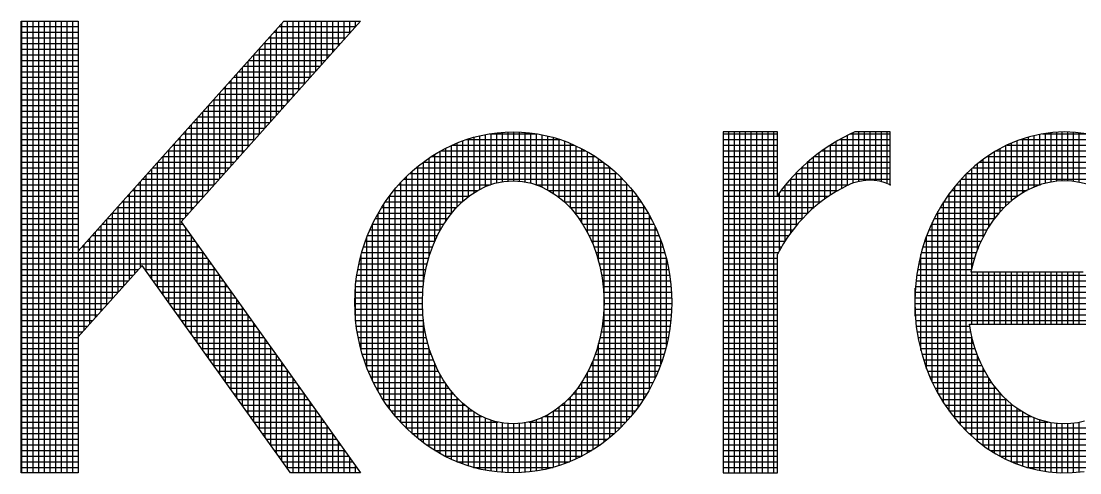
# Model space of a CAD drawing. Header units: inches. Extents: x 2203 to 3044, y -1 to 593.
# Drawn here: x 2906.974 to 2910.225, y 98.887 to 100.274 of the extents above; entities that cross this region are included whole.
import ezdxf

# ---------------------------------------------------------------- set-up
doc = ezdxf.new("R2010")
doc.units = ezdxf.units.IN
doc.header["$MEASUREMENT"] = 0
doc.layers.add('BG ÇÑ±¹Áö¿ª³\xad¹æ±â¼úÁÖ½ÄÈ¸»ç CI', color=7, linetype='Continuous')

msp = doc.modelspace()

# ---------------------------------------------------------------- linework, layer by layer
at = {"layer": 'BG ÇÑ±¹Áö¿ª³\xad¹æ±â¼úÁÖ½ÄÈ¸»ç CI', "color": 7, "linetype": 'Continuous', "lineweight": 25}
for p, q in [((2906.9735, 100.2741), (2907.1486, 100.2741)), ((2906.9735, 98.8866), (2906.9735, 100.2741)), ((2906.9758, 98.8866), (2906.9758, 100.2741)), ((2906.9931, 98.8866), (2906.9931, 100.2741)), ((2907.0105, 98.8866), (2907.0105, 100.2741)), ((2907.0279, 98.8866), (2907.0279, 100.2741)), ((2907.0452, 98.8866), (2907.0452, 100.2741)), ((2907.0626, 98.8866), (2907.0626, 100.2741)), ((2907.0799, 98.8866), (2907.0799, 100.2741)), ((2907.0973, 98.8866), (2907.0973, 100.2741)), ((2907.1147, 98.8866), (2907.1147, 100.2741)), ((2907.132, 98.8866), (2907.132, 100.2741)), ((2907.1486, 100.2741), (2907.1486, 99.5672)), ((2907.1486, 99.5672), (2907.7806, 100.2741)), ((2908.0155, 100.2741), (2907.4644, 99.6577)), ((2907.7745, 100.0046), (2907.7745, 100.2673)), ((2907.7806, 100.2741), (2908.0155, 100.2741)), ((2907.7919, 100.024), (2907.7919, 100.2741)), ((2907.8093, 100.0435), (2907.8093, 100.2741)), ((2907.8266, 100.0629), (2907.8266, 100.2741)), ((2907.844, 100.0823), (2907.844, 100.2741)), ((2907.8613, 100.1017), (2907.8613, 100.2741)), ((2907.8787, 100.1212), (2907.8787, 100.2741)), ((2907.8961, 100.1406), (2907.8961, 100.2741)), ((2907.9134, 100.16), (2907.9134, 100.2741)), ((2907.9308, 100.1794), (2907.9308, 100.2741)), ((2907.9482, 100.1988), (2907.9482, 100.2741)), ((2907.9655, 100.2183), (2907.9655, 100.2741)), ((2907.9829, 100.2377), (2907.9829, 100.2741)), ((2908.0003, 100.2571), (2908.0003, 100.2741)), ((2906.9735, 100.2579), (2907.1486, 100.2579)), ((2906.9735, 100.2405), (2907.1486, 100.2405)), ((2907.7506, 100.2405), (2907.9854, 100.2405)), ((2907.7572, 99.9852), (2907.7572, 100.2479)), ((2907.7661, 100.2579), (2908.0009, 100.2579)), ((2906.9735, 100.2231), (2907.1486, 100.2231)), ((2906.9735, 100.2058), (2907.1486, 100.2058)), ((2907.7195, 100.2058), (2907.9544, 100.2058)), ((2907.7224, 99.9463), (2907.7224, 100.209)), ((2907.735, 100.2231), (2907.9699, 100.2231)), ((2907.7398, 99.9658), (2907.7398, 100.2285)), ((2906.9735, 100.1884), (2907.1486, 100.1884)), ((2906.9735, 100.171), (2907.1486, 100.171)), ((2907.6877, 99.9075), (2907.6877, 100.1702)), ((2907.6885, 100.171), (2907.9233, 100.171)), ((2907.704, 100.1884), (2907.9388, 100.1884)), ((2907.7051, 99.9269), (2907.7051, 100.1896)), ((2906.9735, 100.1537), (2907.1486, 100.1537)), ((2906.9735, 100.1363), (2907.1486, 100.1363)), ((2907.6574, 100.1363), (2907.8923, 100.1363)), ((2907.6703, 99.8881), (2907.6703, 100.1508)), ((2907.6729, 100.1537), (2907.9078, 100.1537)), ((2906.9735, 100.1189), (2907.1486, 100.1189)), ((2906.9735, 100.1016), (2907.1486, 100.1016)), ((2907.6264, 100.1016), (2907.8612, 100.1016)), ((2907.6356, 99.8492), (2907.6356, 100.1119)), ((2907.6419, 100.1189), (2907.8767, 100.1189)), ((2907.653, 99.8687), (2907.653, 100.1313)), ((2906.9735, 100.0842), (2907.1486, 100.0842)), ((2907.6009, 99.8104), (2907.6009, 100.0731)), ((2907.6108, 100.0842), (2907.8457, 100.0842)), ((2907.6182, 99.8298), (2907.6182, 100.0925)), ((2906.9735, 100.0668), (2907.1486, 100.0668)), ((2906.9735, 100.0495), (2907.1486, 100.0495)), ((2907.5798, 100.0495), (2907.8146, 100.0495)), ((2907.5835, 99.791), (2907.5835, 100.0536)), ((2907.5953, 100.0668), (2907.8302, 100.0668)), ((2906.9735, 100.0321), (2907.1486, 100.0321)), ((2906.9735, 100.0148), (2907.1486, 100.0148)), ((2907.5487, 100.0148), (2907.7836, 100.0148)), ((2907.5488, 99.7521), (2907.5488, 100.0148)), ((2907.5643, 100.0321), (2907.7991, 100.0321)), ((2907.5662, 99.7715), (2907.5662, 100.0342)), ((2906.9735, 99.9974), (2907.1486, 99.9974)), ((2906.9735, 99.98), (2907.1486, 99.98)), ((2907.5141, 99.7133), (2907.5141, 99.976)), ((2907.5177, 99.98), (2907.7525, 99.98)), ((2907.5314, 99.7327), (2907.5314, 99.9954)), ((2907.5332, 99.9974), (2907.7681, 99.9974)), ((2906.9735, 99.9627), (2907.1486, 99.9627)), ((2906.9735, 99.9453), (2907.1486, 99.9453)), ((2907.4866, 99.9453), (2907.7215, 99.9453)), ((2907.4967, 99.6938), (2907.4967, 99.9565)), ((2907.5022, 99.9627), (2907.737, 99.9627)), ((2906.9735, 99.9279), (2907.1486, 99.9279)), ((2906.9735, 99.9106), (2907.1486, 99.9106)), ((2907.4556, 99.9106), (2907.6904, 99.9106)), ((2907.462, 99.3599), (2907.462, 99.9177)), ((2907.4711, 99.9279), (2907.706, 99.9279)), ((2907.4793, 99.6744), (2907.4793, 99.9371)), ((2908.3302, 99.7209), (2908.3302, 99.9066)), ((2908.3416, 99.9106), (2908.6278, 99.9106)), ((2908.3476, 99.7352), (2908.3476, 99.9125)), ((2908.3649, 99.7473), (2908.3649, 99.9176)), ((2908.3823, 99.7574), (2908.3823, 99.922)), ((2908.3996, 99.7657), (2908.3996, 99.9257)), ((2908.4124, 99.9279), (2908.557, 99.9279)), ((2908.417, 99.7724), (2908.417, 99.9287)), ((2908.4344, 99.7774), (2908.4344, 99.9309)), ((2908.4517, 99.7809), (2908.4517, 99.9325)), ((2908.4691, 99.7829), (2908.4691, 99.9335)), ((2908.4865, 99.7835), (2908.4865, 99.9337)), ((2908.5038, 99.7826), (2908.5038, 99.9333)), ((2908.5212, 99.7803), (2908.5212, 99.9323)), ((2908.5386, 99.7765), (2908.5386, 99.9305)), ((2908.5559, 99.7711), (2908.5559, 99.9281)), ((2908.5733, 99.7642), (2908.5733, 99.925)), ((2908.5907, 99.7555), (2908.5907, 99.9212)), ((2908.608, 99.745), (2908.608, 99.9166)), ((2908.6254, 99.7325), (2908.6254, 99.9114)), ((2908.6427, 99.7177), (2908.6427, 99.9053)), ((2909.1296, 99.9341), (2909.1296, 98.8866)), ((2909.2961, 99.9341), (2909.1296, 99.9341)), ((2909.1296, 99.9279), (2909.2961, 99.9279)), ((2909.1296, 99.9106), (2909.2961, 99.9106)), ((2909.1463, 98.8866), (2909.1463, 99.9341)), ((2909.1637, 98.8866), (2909.1637, 99.9341)), ((2909.181, 98.8866), (2909.181, 99.9341)), ((2909.1984, 98.8866), (2909.1984, 99.9341)), ((2909.2158, 98.8866), (2909.2158, 99.9341)), ((2909.2331, 98.8866), (2909.2331, 99.9341)), ((2909.2505, 98.8866), (2909.2505, 99.9341)), ((2909.2679, 98.8866), (2909.2679, 99.9341)), ((2909.2852, 98.8866), (2909.2852, 99.9341)), ((2909.2961, 99.7388), (2909.2961, 99.9341)), ((2909.4869, 99.9106), (2909.6425, 99.9106)), ((2909.4936, 99.7606), (2909.4936, 99.9143)), ((2909.511, 99.7696), (2909.511, 99.9233)), ((2909.5206, 99.9279), (2909.6425, 99.9279)), ((2909.5283, 99.7768), (2909.5283, 99.9315)), ((2909.6425, 99.9341), (2909.534, 99.9341)), ((2909.5457, 99.7817), (2909.5457, 99.9341)), ((2909.5631, 99.7845), (2909.5631, 99.9341)), ((2909.5804, 99.7853), (2909.5804, 99.9341)), ((2909.5978, 99.7841), (2909.5978, 99.9341)), ((2909.6152, 99.781), (2909.6152, 99.9341)), ((2909.6325, 99.7757), (2909.6325, 99.9341)), ((2909.6425, 99.7716), (2909.6425, 99.9341)), ((2910.0342, 99.9077), (2909.9993, 99.8929)), ((2910.0319, 99.7353), (2910.0319, 99.9068)), ((2910.0697, 99.9192), (2910.0342, 99.9077)), ((2910.0429, 99.9106), (2910.3121, 99.9106)), ((2910.0493, 99.7466), (2910.0493, 99.9126)), ((2910.0666, 99.7563), (2910.0666, 99.9182)), ((2910.1055, 99.9273), (2910.0697, 99.9192)), ((2910.084, 99.7646), (2910.084, 99.9225)), ((2910.1014, 99.7708), (2910.1014, 99.9264)), ((2910.1412, 99.9321), (2910.1055, 99.9273)), ((2910.11, 99.9279), (2910.2454, 99.9279)), ((2910.1187, 99.7759), (2910.1187, 99.9291)), ((2910.1361, 99.7797), (2910.1361, 99.9314)), ((2910.1766, 99.9337), (2910.1412, 99.9321)), ((2910.1535, 99.7823), (2910.1535, 99.9327)), ((2910.1708, 99.7832), (2910.1708, 99.9335)), ((2910.2112, 99.9323), (2910.1766, 99.9337)), ((2910.1882, 99.783), (2910.1882, 99.9333)), ((2910.2056, 99.7816), (2910.2056, 99.9325)), ((2910.2449, 99.9281), (2910.2112, 99.9323)), ((2910.2229, 99.779), (2910.2229, 99.9308)), ((2906.9735, 99.8932), (2907.1486, 99.8932)), ((2906.9735, 99.8758), (2907.1486, 99.8758)), ((2907.4246, 99.8758), (2907.6594, 99.8758)), ((2907.4272, 99.4085), (2907.4272, 99.8788)), ((2907.4401, 99.8932), (2907.6749, 99.8932)), ((2907.4446, 99.3842), (2907.4446, 99.8983)), ((2908.2607, 99.6325), (2908.2607, 99.875)), ((2908.2623, 99.8758), (2908.7071, 99.8758)), ((2908.2781, 99.6608), (2908.2781, 99.8842)), ((2908.2955, 99.6843), (2908.2955, 99.8925)), ((2908.297, 99.8932), (2908.6724, 99.8932)), ((2908.3128, 99.7041), (2908.3128, 99.9)), ((2908.6601, 99.7003), (2908.6601, 99.8985)), ((2908.6775, 99.6798), (2908.6775, 99.8909)), ((2908.6948, 99.6555), (2908.6948, 99.8824)), ((2908.7122, 99.6259), (2908.7122, 99.873)), ((2909.1296, 99.8932), (2909.2961, 99.8932)), ((2909.1296, 99.8758), (2909.2961, 99.8758)), ((2909.432, 99.8758), (2909.6425, 99.8758)), ((2909.4415, 99.7278), (2909.4415, 99.8825)), ((2909.4577, 99.8932), (2909.6425, 99.8932)), ((2909.4589, 99.7398), (2909.4589, 99.8939)), ((2909.4762, 99.7507), (2909.4762, 99.9045)), ((2909.9654, 99.8748), (2909.9329, 99.8536)), ((2909.9625, 99.6672), (2909.9625, 99.8729)), ((2909.9993, 99.8929), (2909.9654, 99.8748)), ((2909.9673, 99.8758), (2910.3866, 99.8758)), ((2909.9798, 99.6885), (2909.9798, 99.8825)), ((2909.9972, 99.7067), (2909.9972, 99.8918)), ((2910, 99.8932), (2910.3538, 99.8932)), ((2910.0145, 99.7222), (2910.0145, 99.8994)), ((2906.9735, 99.8585), (2907.1486, 99.8585)), ((2906.9735, 99.8411), (2907.1486, 99.8411)), ((2907.3925, 99.4571), (2907.3925, 99.84)), ((2907.3935, 99.8411), (2907.6283, 99.8411)), ((2907.409, 99.8585), (2907.6439, 99.8585)), ((2907.4099, 99.4328), (2907.4099, 99.8594)), ((2908.2084, 99.8411), (2908.761, 99.8411)), ((2908.2086, 99.462), (2908.2086, 99.8413)), ((2908.226, 99.5492), (2908.226, 99.8536)), ((2908.2334, 99.8585), (2908.736, 99.8585)), ((2908.2434, 99.597), (2908.2434, 99.8648)), ((2908.7296, 99.5886), (2908.7296, 99.8626)), ((2908.7469, 99.5368), (2908.7469, 99.8512)), ((2909.1296, 99.8585), (2909.2961, 99.8585)), ((2909.1296, 99.8411), (2909.2961, 99.8411)), ((2909.3882, 99.8411), (2909.6425, 99.8411)), ((2909.3894, 99.6841), (2909.3894, 99.8422)), ((2909.4068, 99.7001), (2909.4068, 99.8567)), ((2909.409, 99.8585), (2909.6425, 99.8585)), ((2909.4242, 99.7146), (2909.4242, 99.8701)), ((2909.9329, 99.8536), (2909.902, 99.8295)), ((2909.9169, 99.8411), (2910.4381, 99.8411)), ((2909.9277, 99.6117), (2909.9277, 99.8496)), ((2909.9403, 99.8585), (2910.4141, 99.8585)), ((2909.9451, 99.6421), (2909.9451, 99.8616)), ((2906.9735, 99.8237), (2907.1486, 99.8237)), ((2907.3751, 99.4814), (2907.3751, 99.8206)), ((2907.378, 99.8237), (2907.6128, 99.8237)), ((2908.1739, 99.0074), (2908.1739, 99.813)), ((2908.1864, 99.8237), (2908.783, 99.8237)), ((2908.1913, 98.9926), (2908.1913, 99.8278)), ((2908.7643, 98.9817), (2908.7643, 99.8386)), ((2908.7817, 98.9955), (2908.7817, 99.8249)), ((2908.799, 99.0106), (2908.799, 99.8098)), ((2909.1296, 99.8237), (2909.2961, 99.8237)), ((2909.3547, 99.6467), (2909.3547, 99.8094)), ((2909.3692, 99.8237), (2909.6425, 99.8237)), ((2909.3721, 99.6664), (2909.3721, 99.8265)), ((2909.902, 99.8295), (2909.8731, 99.8028)), ((2909.893, 99.5154), (2909.893, 99.8211)), ((2909.8958, 99.8237), (2910.4587, 99.8237)), ((2909.9104, 99.5721), (2909.9104, 99.836)), ((2906.9735, 99.8064), (2907.1486, 99.8064)), ((2906.9735, 99.789), (2907.1486, 99.789)), ((2907.3404, 99.519), (2907.3404, 99.7817)), ((2907.3469, 99.789), (2907.5818, 99.789)), ((2907.3578, 99.5057), (2907.3578, 99.8011)), ((2907.3625, 99.8064), (2907.5973, 99.8064)), ((2908.1392, 99.0416), (2908.1392, 99.7787)), ((2908.1489, 99.789), (2908.8205, 99.789)), ((2908.1565, 99.0237), (2908.1565, 99.7967)), ((2908.1667, 99.8064), (2908.8027, 99.8064)), ((2908.8164, 99.0272), (2908.8164, 99.7932)), ((2908.8338, 99.0455), (2908.8338, 99.7748)), ((2909.1296, 99.8064), (2909.2961, 99.8064)), ((2909.1296, 99.789), (2909.2961, 99.789)), ((2909.3358, 99.789), (2909.6425, 99.789)), ((2909.3373, 99.6246), (2909.3373, 99.7908)), ((2909.3518, 99.8064), (2909.6425, 99.8064)), ((2909.8731, 99.8028), (2909.8465, 99.7737)), ((2909.8583, 99.0335), (2909.8583, 99.7865)), ((2909.8605, 99.789), (2910.4944, 99.789)), ((2909.8756, 99.0154), (2909.8756, 99.8051)), ((2909.8771, 99.8064), (2910.4771, 99.8064)), ((2910.131, 99.779), (2910.1074, 99.773)), ((2910.1543, 99.7824), (2910.131, 99.779)), ((2910.1772, 99.7835), (2910.1543, 99.7824)), ((2910.2002, 99.7824), (2910.1772, 99.7835)), ((2910.2235, 99.779), (2910.2002, 99.7824)), ((2910.2471, 99.773), (2910.2235, 99.779)), ((2906.9735, 99.7716), (2907.1486, 99.7716)), ((2906.9735, 99.7543), (2907.1486, 99.7543)), ((2907.3057, 99.4802), (2907.3057, 99.7429)), ((2907.3159, 99.7543), (2907.5507, 99.7543)), ((2907.323, 99.4996), (2907.323, 99.7623)), ((2907.3314, 99.7716), (2907.5662, 99.7716)), ((2908.1181, 99.7543), (2908.3765, 99.7543)), ((2908.1218, 99.0615), (2908.1218, 99.7589)), ((2908.1328, 99.7716), (2908.4149, 99.7716)), ((2908.5545, 99.7716), (2908.8366, 99.7716)), ((2908.5928, 99.7543), (2908.8513, 99.7543)), ((2908.8511, 99.0658), (2908.8511, 99.7545)), ((2909.1296, 99.7716), (2909.2961, 99.7716)), ((2909.1296, 99.7543), (2909.2961, 99.7543)), ((2909.3026, 99.5702), (2909.3026, 99.7479)), ((2909.3074, 99.7543), (2909.4823, 99.7543)), ((2909.32, 99.5994), (2909.32, 99.7704)), ((2909.321, 99.7716), (2909.5153, 99.7716)), ((2909.8222, 99.7426), (2909.8004, 99.71)), ((2909.8465, 99.7737), (2909.8222, 99.7426)), ((2909.8235, 99.0763), (2909.8235, 99.7444)), ((2909.8313, 99.7543), (2910.0624, 99.7543)), ((2909.8409, 99.0539), (2909.8409, 99.7666)), ((2909.8449, 99.7716), (2910.1036, 99.7716)), ((2910.0608, 99.7535), (2910.0382, 99.74)), ((2910.084, 99.7646), (2910.0608, 99.7535)), ((2910.1074, 99.773), (2910.084, 99.7646)), ((2906.9735, 99.7369), (2907.1486, 99.7369)), ((2906.9735, 99.7196), (2907.1486, 99.7196)), ((2907.2848, 99.7196), (2907.5197, 99.7196)), ((2907.2883, 99.4608), (2907.2883, 99.7235)), ((2907.3004, 99.7369), (2907.5352, 99.7369)), ((2908.0871, 99.1085), (2908.0871, 99.7118)), ((2908.0922, 99.7196), (2908.3287, 99.7196)), ((2908.1044, 99.0836), (2908.1044, 99.7367)), ((2908.1046, 99.7369), (2908.3498, 99.7369)), ((2908.6196, 99.7369), (2908.8648, 99.7369)), ((2908.6407, 99.7196), (2908.8771, 99.7196)), ((2908.8685, 99.0884), (2908.8685, 99.7319)), ((2909.1296, 99.7369), (2909.4546, 99.7369)), ((2909.1296, 99.7196), (2909.4305, 99.7196)), ((2909.8004, 99.71), (2909.7813, 99.6761)), ((2909.8062, 99.1012), (2909.8062, 99.7186)), ((2909.8068, 99.7196), (2910.0116, 99.7196)), ((2909.8184, 99.7369), (2910.0341, 99.7369)), ((2910.0165, 99.7239), (2909.9959, 99.7055)), ((2910.0382, 99.74), (2910.0165, 99.7239)), ((2906.9735, 99.7022), (2907.1486, 99.7022)), ((2906.9735, 99.6848), (2907.1486, 99.6848)), ((2907.2536, 99.4219), (2907.2536, 99.6846)), ((2907.2538, 99.6848), (2907.4886, 99.6848)), ((2907.2693, 99.7022), (2907.5042, 99.7022)), ((2907.271, 99.4413), (2907.271, 99.704)), ((2908.0697, 99.1369), (2908.0697, 99.6834)), ((2908.0705, 99.6848), (2908.2959, 99.6848)), ((2908.0809, 99.7022), (2908.311, 99.7022)), ((2908.6584, 99.7022), (2908.8885, 99.7022)), ((2908.6735, 99.6848), (2908.8988, 99.6848)), ((2908.8859, 99.114), (2908.8859, 99.7063)), ((2909.1296, 99.7022), (2909.4092, 99.7022)), ((2909.1296, 99.6848), (2909.3902, 99.6848)), ((2909.7862, 99.6848), (2909.9764, 99.6848)), ((2909.7888, 99.1307), (2909.7888, 99.6894)), ((2909.796, 99.7022), (2909.9927, 99.7022)), ((2909.9765, 99.685), (2909.9587, 99.6625)), ((2909.9959, 99.7055), (2909.9765, 99.685)), ((2906.9735, 99.6675), (2907.1486, 99.6675)), ((2906.9735, 99.6501), (2907.1486, 99.6501)), ((2907.2189, 99.3831), (2907.2189, 99.6458)), ((2907.2227, 99.6501), (2907.4698, 99.6501)), ((2907.2362, 99.4025), (2907.2362, 99.6652)), ((2907.2383, 99.6675), (2907.4731, 99.6675)), ((2907.4644, 99.6577), (2908.0155, 98.8866)), ((2908.0523, 99.6501), (2908.2711, 99.6501)), ((2908.0524, 99.1702), (2908.0524, 99.6502)), ((2908.061, 99.6675), (2908.2827, 99.6675)), ((2908.6867, 99.6675), (2908.9084, 99.6675)), ((2908.6983, 99.6501), (2908.9171, 99.6501)), ((2908.9032, 99.1433), (2908.9032, 99.677)), ((2909.1296, 99.6675), (2909.3731, 99.6675)), ((2909.1296, 99.6501), (2909.3576, 99.6501)), ((2909.7813, 99.6761), (2909.7648, 99.6413)), ((2909.769, 99.6501), (2909.9504, 99.6501)), ((2909.7714, 99.165), (2909.7714, 99.6552)), ((2909.7772, 99.6675), (2909.9626, 99.6675)), ((2909.9587, 99.6625), (2909.9426, 99.6384)), ((2906.9735, 99.6327), (2907.1486, 99.6327)), ((2906.9735, 99.6154), (2907.1486, 99.6154)), ((2907.1917, 99.6154), (2907.4946, 99.6154)), ((2907.2015, 99.3637), (2907.2015, 99.6263)), ((2907.2072, 99.6327), (2907.4822, 99.6327)), ((2907.4793, 99.3356), (2907.4793, 99.6367)), ((2907.4967, 99.3113), (2907.4967, 99.6124)), ((2908.0371, 99.6154), (2908.2518, 99.6154)), ((2908.0444, 99.6327), (2908.2609, 99.6327)), ((2908.7085, 99.6327), (2908.925, 99.6327)), ((2908.7176, 99.6154), (2908.9322, 99.6154)), ((2908.9206, 99.1777), (2908.9206, 99.6426)), ((2909.1296, 99.6327), (2909.3435, 99.6327)), ((2909.1296, 99.6154), (2909.3307, 99.6154)), ((2909.7648, 99.6413), (2909.751, 99.6061)), ((2909.7541, 99.2064), (2909.7541, 99.6139)), ((2909.7547, 99.6154), (2909.9296, 99.6154)), ((2909.7615, 99.6327), (2909.9394, 99.6327)), ((2909.9283, 99.613), (2909.9159, 99.5865)), ((2909.9426, 99.6384), (2909.9283, 99.613)), ((2906.9735, 99.598), (2907.1486, 99.598)), ((2906.9735, 99.5806), (2907.1486, 99.5806)), ((2907.1606, 99.5806), (2907.5194, 99.5806)), ((2907.1668, 99.3248), (2907.1668, 99.5875)), ((2907.1762, 99.598), (2907.507, 99.598)), ((2907.1841, 99.3442), (2907.1841, 99.6069)), ((2907.5141, 99.287), (2907.5141, 99.5881)), ((2908.0247, 99.5806), (2908.2367, 99.5806)), ((2908.0306, 99.598), (2908.2438, 99.598)), ((2908.035, 99.2105), (2908.035, 99.6098)), ((2908.7256, 99.598), (2908.9388, 99.598)), ((2908.7327, 99.5806), (2908.9446, 99.5806)), ((2908.9379, 99.22), (2908.9379, 99.6003)), ((2909.1296, 99.598), (2909.3191, 99.598)), ((2909.1296, 99.5806), (2909.3085, 99.5806)), ((2909.751, 99.6061), (2909.7398, 99.5707)), ((2909.7429, 99.5806), (2909.9136, 99.5806)), ((2909.7484, 99.598), (2909.9213, 99.598)), ((2909.9159, 99.5865), (2909.9054, 99.5593)), ((2906.9735, 99.5633), (2907.5318, 99.5633)), ((2907.1494, 99.3054), (2907.1494, 99.5681)), ((2907.5314, 99.2628), (2907.5314, 99.5638)), ((2908.0176, 99.2638), (2908.0176, 99.5565)), ((2908.0195, 99.5633), (2908.2305, 99.5633)), ((2908.7389, 99.5633), (2908.9499, 99.5633)), ((2909.1296, 99.5633), (2909.2989, 99.5633)), ((2909.2961, 98.8866), (2909.2961, 99.5579)), ((2909.7398, 99.5707), (2909.7308, 99.5345)), ((2909.7367, 99.2619), (2909.7367, 99.5584)), ((2909.7379, 99.5633), (2909.907, 99.5633)), ((2909.9054, 99.5593), (2909.8969, 99.5317)), ((2906.9735, 99.5459), (2907.5442, 99.5459)), ((2906.9735, 99.5285), (2907.5566, 99.5285)), ((2907.3448, 99.5239), (2907.1486, 99.3045)), ((2907.8003, 98.8866), (2907.3448, 99.5239)), ((2907.5488, 99.2385), (2907.5488, 99.5395)), ((2907.5662, 99.2142), (2907.5662, 99.5153)), ((2908.0108, 99.5285), (2908.2203, 99.5285)), ((2908.0149, 99.5459), (2908.225, 99.5459)), ((2908.7444, 99.5459), (2908.9545, 99.5459)), ((2908.7491, 99.5285), (2908.9586, 99.5285)), ((2908.9553, 99.2776), (2908.9553, 99.5427)), ((2909.1296, 99.5459), (2909.2961, 99.5459)), ((2909.1296, 99.5285), (2909.2961, 99.5285)), ((2909.7308, 99.5345), (2909.7239, 99.4967)), ((2909.7297, 99.5285), (2909.8961, 99.5285)), ((2909.7336, 99.5459), (2909.9013, 99.5459)), ((2909.8969, 99.5317), (2909.8903, 99.504)), ((2906.9735, 99.5112), (2907.3334, 99.5112)), ((2906.9735, 99.4938), (2907.3179, 99.4938)), ((2907.3539, 99.5112), (2907.5691, 99.5112)), ((2907.3663, 99.4938), (2907.5815, 99.4938)), ((2907.5835, 99.1899), (2907.5835, 99.491)), ((2908.0045, 99.4938), (2908.213, 99.4938)), ((2908.0074, 99.5112), (2908.2163, 99.5112)), ((2908.7531, 99.5112), (2908.962, 99.5112)), ((2908.7564, 99.4938), (2908.9649, 99.4938)), ((2909.1296, 99.5112), (2909.2961, 99.5112)), ((2909.1296, 99.4938), (2909.2961, 99.4938)), ((2909.7239, 99.4967), (2909.7195, 99.4576)), ((2909.7236, 99.4938), (2910.6308, 99.4938)), ((2909.7266, 99.5112), (2909.892, 99.5112)), ((2909.8903, 99.504), (2909.9477, 99.504)), ((2909.893, 99.3437), (2909.893, 99.504)), ((2909.9104, 99.3437), (2909.9104, 99.504)), ((2909.9277, 99.3437), (2909.9277, 99.504)), ((2909.9451, 99.3437), (2909.9451, 99.504)), ((2909.9477, 99.504), (2910.0051, 99.504)), ((2909.9625, 99.3437), (2909.9625, 99.504)), ((2909.9798, 99.3437), (2909.9798, 99.504)), ((2909.9972, 99.3437), (2909.9972, 99.504)), ((2910.0051, 99.504), (2910.0625, 99.504)), ((2910.0145, 99.3437), (2910.0145, 99.504)), ((2910.0319, 99.3437), (2910.0319, 99.504)), ((2910.0493, 99.3437), (2910.0493, 99.504)), ((2910.0625, 99.504), (2910.1199, 99.504)), ((2910.0666, 99.3437), (2910.0666, 99.504)), ((2910.084, 99.3437), (2910.084, 99.504)), ((2910.1014, 99.3437), (2910.1014, 99.504)), ((2910.1187, 99.3437), (2910.1187, 99.504)), ((2910.1199, 99.504), (2910.1772, 99.504)), ((2910.1361, 99.3437), (2910.1361, 99.504)), ((2910.1535, 99.3437), (2910.1535, 99.504)), ((2910.1708, 99.3437), (2910.1708, 99.504)), ((2910.1772, 99.504), (2910.2346, 99.504)), ((2910.1882, 99.3437), (2910.1882, 99.504)), ((2910.2056, 99.3437), (2910.2056, 99.504)), ((2910.2229, 99.3437), (2910.2229, 99.504)), ((2906.9735, 99.4765), (2907.3023, 99.4765)), ((2906.9735, 99.4591), (2907.2868, 99.4591)), ((2907.3787, 99.4765), (2907.5939, 99.4765)), ((2907.3911, 99.4591), (2907.6063, 99.4591)), ((2907.6009, 99.1656), (2907.6009, 99.4667)), ((2908.0003, 99.3624), (2908.0003, 99.458)), ((2908.0004, 99.4591), (2908.2083, 99.4591)), ((2908.0021, 99.4765), (2908.2104, 99.4765)), ((2908.759, 99.4765), (2908.9672, 99.4765)), ((2908.761, 99.4591), (2908.969, 99.4591)), ((2909.1296, 99.4765), (2909.2961, 99.4765)), ((2909.1296, 99.4591), (2909.2961, 99.4591)), ((2909.7195, 99.4576), (2909.7177, 99.4174)), ((2909.7193, 99.368), (2909.7193, 99.454)), ((2909.7197, 99.4591), (2910.6349, 99.4591)), ((2909.7217, 99.4765), (2910.6328, 99.4765)), ((2906.9735, 99.4417), (2907.2713, 99.4417)), ((2906.9735, 99.4244), (2907.2558, 99.4244)), ((2907.4035, 99.4417), (2907.6187, 99.4417)), ((2907.4159, 99.4244), (2907.6311, 99.4244)), ((2907.6182, 99.1413), (2907.6182, 99.4424)), ((2907.6356, 99.117), (2907.6356, 99.4181)), ((2907.9984, 99.4244), (2908.2061, 99.4244)), ((2907.9991, 99.4417), (2908.2069, 99.4417)), ((2908.7625, 99.4417), (2908.9703, 99.4417)), ((2908.7632, 99.4244), (2908.971, 99.4244)), ((2909.1296, 99.4417), (2909.2961, 99.4417)), ((2909.1296, 99.4244), (2909.2961, 99.4244)), ((2909.7177, 99.4174), (2909.7186, 99.3764)), ((2909.718, 99.4244), (2910.6366, 99.4244)), ((2909.7188, 99.4417), (2910.6357, 99.4417)), ((2906.9735, 99.407), (2907.2402, 99.407)), ((2906.9735, 99.3896), (2907.2247, 99.3896)), ((2907.4283, 99.407), (2907.6435, 99.407)), ((2907.4407, 99.3896), (2907.6559, 99.3896)), ((2907.653, 99.0927), (2907.653, 99.3938)), ((2907.9982, 99.407), (2908.2059, 99.407)), ((2907.9986, 99.3896), (2908.2064, 99.3896)), ((2908.763, 99.3896), (2908.9708, 99.3896)), ((2908.7634, 99.407), (2908.9711, 99.407)), ((2909.1296, 99.407), (2909.2961, 99.407)), ((2909.1296, 99.3896), (2909.2961, 99.3896)), ((2909.7179, 99.407), (2910.6366, 99.407)), ((2909.7183, 99.3896), (2910.6363, 99.3896)), ((2906.9735, 99.3723), (2907.2092, 99.3723)), ((2906.9735, 99.3549), (2907.1937, 99.3549)), ((2907.4531, 99.3723), (2907.6683, 99.3723)), ((2907.4656, 99.3549), (2907.6808, 99.3549)), ((2907.6703, 99.0684), (2907.6703, 99.3695)), ((2907.9995, 99.3723), (2908.2074, 99.3723)), ((2908.0009, 99.3549), (2908.209, 99.3549)), ((2908.2086, 98.9791), (2908.2086, 99.3583)), ((2908.7604, 99.3549), (2908.9684, 99.3549)), ((2908.762, 99.3723), (2908.9699, 99.3723)), ((2909.1296, 99.3723), (2909.2961, 99.3723)), ((2909.1296, 99.3549), (2909.2961, 99.3549)), ((2909.7186, 99.3764), (2909.7224, 99.335)), ((2909.719, 99.3723), (2910.6354, 99.3723)), ((2909.7206, 99.3549), (2910.6341, 99.3549)), ((2906.9735, 99.3375), (2907.1781, 99.3375)), ((2906.9735, 99.3202), (2907.1626, 99.3202)), ((2907.478, 99.3375), (2907.6932, 99.3375)), ((2907.4904, 99.3202), (2907.7056, 99.3202)), ((2907.6877, 99.0441), (2907.6877, 99.3452)), ((2907.7051, 99.0198), (2907.7051, 99.3209)), ((2908.0029, 99.3375), (2908.2113, 99.3375)), ((2908.0055, 99.3202), (2908.2142, 99.3202)), ((2908.7552, 99.3202), (2908.9639, 99.3202)), ((2908.7581, 99.3375), (2908.9665, 99.3375)), ((2909.1296, 99.3375), (2909.2961, 99.3375)), ((2909.1296, 99.3202), (2909.2961, 99.3202)), ((2909.7222, 99.3375), (2909.8865, 99.3375)), ((2909.7224, 99.335), (2909.7291, 99.2937)), ((2909.7248, 99.3202), (2909.8895, 99.3202)), ((2909.8897, 99.3193), (2909.8855, 99.3437)), ((2909.8855, 99.3437), (2909.9602, 99.3437)), ((2909.9602, 99.3437), (2910.035, 99.3437)), ((2910.035, 99.3437), (2910.1098, 99.3437)), ((2910.1098, 99.3437), (2910.1845, 99.3437)), ((2910.1845, 99.3437), (2910.2593, 99.3437)), ((2906.9735, 99.3028), (2907.1486, 99.3028)), ((2907.1486, 99.3045), (2907.1486, 98.8866)), ((2907.5028, 99.3028), (2907.718, 99.3028)), ((2907.7224, 98.9955), (2907.7224, 99.2966)), ((2908.0086, 99.3028), (2908.2177, 99.3028)), ((2908.7517, 99.3028), (2908.9608, 99.3028)), ((2909.1296, 99.3028), (2909.2961, 99.3028)), ((2909.7277, 99.3028), (2909.8934, 99.3028)), ((2909.7291, 99.2937), (2909.7389, 99.2527)), ((2909.8952, 99.2949), (2909.8897, 99.3193)), ((2909.893, 98.9992), (2909.893, 99.3047)), ((2909.9022, 99.2708), (2909.8952, 99.2949)), ((2906.9735, 99.2854), (2907.1486, 99.2854)), ((2906.9735, 99.2681), (2907.1486, 99.2681)), ((2907.5152, 99.2854), (2907.7304, 99.2854)), ((2907.5276, 99.2681), (2907.7428, 99.2681)), ((2907.7398, 98.9712), (2907.7398, 99.2723)), ((2908.0122, 99.2854), (2908.222, 99.2854)), ((2908.0165, 99.2681), (2908.2269, 99.2681)), ((2908.226, 98.9668), (2908.226, 99.2711)), ((2908.7425, 99.2681), (2908.9529, 99.2681)), ((2908.7469, 98.9692), (2908.7469, 99.2836)), ((2908.7474, 99.2854), (2908.9572, 99.2854)), ((2909.1296, 99.2854), (2909.2961, 99.2854)), ((2909.1296, 99.2681), (2909.2961, 99.2681)), ((2909.7311, 99.2854), (2909.898, 99.2854)), ((2909.7352, 99.2681), (2909.9031, 99.2681)), ((2909.9106, 99.2469), (2909.9022, 99.2708)), ((2906.9735, 99.2507), (2907.1486, 99.2507)), ((2906.9735, 99.2334), (2907.1486, 99.2334)), ((2907.54, 99.2507), (2907.7552, 99.2507)), ((2907.5524, 99.2334), (2907.7676, 99.2334)), ((2907.7572, 98.9469), (2907.7572, 99.248)), ((2907.7745, 98.9226), (2907.7745, 99.2237)), ((2908.0213, 99.2507), (2908.2326, 99.2507)), ((2908.0268, 99.2334), (2908.2392, 99.2334)), ((2908.2434, 98.9556), (2908.2434, 99.2233)), ((2908.7296, 98.9578), (2908.7296, 99.2318)), ((2908.7302, 99.2334), (2908.9426, 99.2334)), ((2908.7367, 99.2507), (2908.948, 99.2507)), ((2909.1296, 99.2507), (2909.2961, 99.2507)), ((2909.1296, 99.2334), (2909.2961, 99.2334)), ((2909.7389, 99.2527), (2909.7516, 99.2126)), ((2909.7395, 99.2507), (2909.9093, 99.2507)), ((2909.745, 99.2334), (2909.9163, 99.2334)), ((2909.9104, 98.984), (2909.9104, 99.2476)), ((2909.9204, 99.2237), (2909.9106, 99.2469)), ((2909.9315, 99.2012), (2909.9204, 99.2237)), ((2906.9735, 99.216), (2907.1486, 99.216)), ((2906.9735, 99.1986), (2907.1486, 99.1986)), ((2907.5648, 99.216), (2907.78, 99.216)), ((2907.5773, 99.1986), (2907.7925, 99.1986)), ((2907.7919, 98.8983), (2907.7919, 99.1994)), ((2908.0329, 99.216), (2908.2466, 99.216)), ((2908.0397, 99.1986), (2908.255, 99.1986)), ((2908.7122, 98.9474), (2908.7122, 99.1944)), ((2908.7144, 99.1986), (2908.9297, 99.1986)), ((2908.7228, 99.216), (2908.9365, 99.216)), ((2909.1296, 99.216), (2909.2961, 99.216)), ((2909.1296, 99.1986), (2909.2961, 99.1986)), ((2909.7505, 99.216), (2909.9242, 99.216)), ((2909.7516, 99.2126), (2909.7671, 99.1738)), ((2909.7572, 99.1986), (2909.933, 99.1986)), ((2909.9277, 98.9709), (2909.9277, 99.2089)), ((2909.944, 99.1797), (2909.9315, 99.2012)), ((2906.9735, 99.1813), (2907.1486, 99.1813)), ((2906.9735, 99.1639), (2907.1486, 99.1639)), ((2907.5897, 99.1813), (2907.8049, 99.1813)), ((2907.6021, 99.1639), (2907.8173, 99.1639)), ((2907.8093, 98.8866), (2907.8093, 99.1751)), ((2908.0472, 99.1813), (2908.2645, 99.1813)), ((2908.0554, 99.1639), (2908.2752, 99.1639)), ((2908.2607, 98.9454), (2908.2607, 99.1879)), ((2908.2781, 98.9362), (2908.2781, 99.1595)), ((2908.6942, 99.1639), (2908.914, 99.1639)), ((2908.6948, 98.938), (2908.6948, 99.1649)), ((2908.7049, 99.1813), (2908.9222, 99.1813)), ((2909.1296, 99.1813), (2909.2961, 99.1813)), ((2909.1296, 99.1639), (2909.2961, 99.1639)), ((2909.7641, 99.1813), (2909.9431, 99.1813)), ((2909.7671, 99.1738), (2909.7854, 99.1366)), ((2909.772, 99.1639), (2909.9546, 99.1639)), ((2909.9577, 99.1593), (2909.944, 99.1797)), ((2909.9451, 98.9586), (2909.9451, 99.178)), ((2909.9725, 99.1401), (2909.9577, 99.1593)), ((2906.9735, 99.1465), (2907.1486, 99.1465)), ((2906.9735, 99.1292), (2907.1486, 99.1292)), ((2907.6145, 99.1465), (2907.8297, 99.1465)), ((2907.6269, 99.1292), (2907.8421, 99.1292)), ((2907.8266, 98.8866), (2907.8266, 99.1508)), ((2907.844, 98.8866), (2907.844, 99.1265)), ((2908.0644, 99.1465), (2908.2873, 99.1465)), ((2908.0742, 99.1292), (2908.3011, 99.1292)), ((2908.2955, 98.9278), (2908.2955, 99.136)), ((2908.6682, 99.1292), (2908.8952, 99.1292)), ((2908.6775, 98.9295), (2908.6775, 99.1405)), ((2908.6821, 99.1465), (2908.905, 99.1465)), ((2909.1296, 99.1465), (2909.2961, 99.1465)), ((2909.1296, 99.1292), (2909.2961, 99.1292)), ((2909.7805, 99.1465), (2909.9675, 99.1465)), ((2909.7854, 99.1366), (2909.8061, 99.1014)), ((2909.7897, 99.1292), (2909.9823, 99.1292)), ((2909.9625, 98.9475), (2909.9625, 99.1531)), ((2909.9883, 99.1224), (2909.9725, 99.1401)), ((2909.9798, 98.9377), (2909.9798, 99.1319)), ((2906.9735, 99.1118), (2907.1486, 99.1118)), ((2906.9735, 99.0944), (2907.1486, 99.0944)), ((2907.6393, 99.1118), (2907.8545, 99.1118)), ((2907.6517, 99.0944), (2907.8669, 99.0944)), ((2907.8613, 98.8866), (2907.8613, 99.1022)), ((2908.0849, 99.1118), (2908.3171, 99.1118)), ((2908.0966, 99.0944), (2908.3359, 99.0944)), ((2908.3128, 98.9204), (2908.3128, 99.1162)), ((2908.3302, 98.9137), (2908.3302, 99.0994)), ((2908.6335, 99.0944), (2908.8728, 99.0944)), ((2908.6427, 98.915), (2908.6427, 99.1026)), ((2908.6523, 99.1118), (2908.8844, 99.1118)), ((2908.6601, 98.9218), (2908.6601, 99.12)), ((2909.1296, 99.1118), (2909.2961, 99.1118)), ((2909.1296, 99.0944), (2909.2961, 99.0944)), ((2909.7999, 99.1118), (2909.9993, 99.1118)), ((2909.8061, 99.1014), (2909.829, 99.0684)), ((2909.8109, 99.0944), (2910.0192, 99.0944)), ((2910.005, 99.1063), (2909.9883, 99.1224)), ((2909.9972, 98.9285), (2909.9972, 99.1138)), ((2910.0224, 99.0917), (2910.005, 99.1063)), ((2910.0145, 98.9208), (2910.0145, 99.0983)), ((2906.9735, 99.0771), (2907.1486, 99.0771)), ((2906.9735, 99.0597), (2907.1486, 99.0597)), ((2907.6641, 99.0771), (2907.8793, 99.0771)), ((2907.6765, 99.0597), (2907.8917, 99.0597)), ((2907.8787, 98.8866), (2907.8787, 99.0779)), ((2908.1094, 99.0771), (2908.3588, 99.0771)), ((2908.1233, 99.0597), (2908.3886, 99.0597)), ((2908.3476, 98.9078), (2908.3476, 99.0851)), ((2908.3649, 98.9027), (2908.3649, 99.073)), ((2908.3823, 98.8983), (2908.3823, 99.0629)), ((2908.5808, 99.0597), (2908.8461, 99.0597)), ((2908.5907, 98.8992), (2908.5907, 99.0648)), ((2908.608, 98.9037), (2908.608, 99.0753)), ((2908.6106, 99.0771), (2908.86, 99.0771)), ((2908.6254, 98.909), (2908.6254, 99.0878)), ((2909.1296, 99.0771), (2909.2961, 99.0771)), ((2909.1296, 99.0597), (2909.2961, 99.0597)), ((2909.823, 99.0771), (2910.0435, 99.0771)), ((2909.829, 99.0684), (2909.854, 99.038)), ((2909.8362, 99.0597), (2910.0752, 99.0597)), ((2910.0404, 99.0789), (2910.0224, 99.0917)), ((2910.0319, 98.9136), (2910.0319, 99.085)), ((2910.0589, 99.0678), (2910.0404, 99.0789)), ((2910.0493, 98.9076), (2910.0493, 99.0736)), ((2910.0776, 99.0585), (2910.0589, 99.0678)), ((2910.0666, 98.9022), (2910.0666, 99.064)), ((2906.9735, 99.0423), (2907.1486, 99.0423)), ((2907.689, 99.0423), (2907.9042, 99.0423)), ((2907.8961, 98.8866), (2907.8961, 99.0536)), ((2907.9134, 98.8866), (2907.9134, 99.0293)), ((2908.1385, 99.0423), (2908.4369, 99.0423)), ((2908.3996, 98.8947), (2908.3996, 99.0546)), ((2908.417, 98.8917), (2908.417, 99.048)), ((2908.4344, 98.8894), (2908.4344, 99.0429)), ((2908.4517, 98.8878), (2908.4517, 99.0394)), ((2908.4691, 98.8869), (2908.4691, 99.0374)), ((2908.4865, 98.8866), (2908.4865, 99.0368)), ((2908.5038, 98.887), (2908.5038, 99.0377)), ((2908.5212, 98.8881), (2908.5212, 99.04)), ((2908.5325, 99.0423), (2908.8309, 99.0423)), ((2908.5386, 98.8898), (2908.5386, 99.0438)), ((2908.5559, 98.8922), (2908.5559, 99.0492)), ((2908.5733, 98.8953), (2908.5733, 99.0562)), ((2909.1296, 99.0423), (2909.2961, 99.0423)), ((2909.8504, 99.0423), (2910.1274, 99.0423)), ((2909.854, 99.038), (2909.8805, 99.0103)), ((2910.0965, 99.0509), (2910.0776, 99.0585)), ((2910.084, 98.8978), (2910.084, 99.0559)), ((2910.1157, 99.0449), (2910.0965, 99.0509)), ((2910.1014, 98.894), (2910.1014, 99.0494)), ((2910.1355, 99.0405), (2910.1157, 99.0449)), ((2910.1187, 98.8912), (2910.1187, 99.0443)), ((2910.1558, 99.0378), (2910.1355, 99.0405)), ((2910.1361, 98.889), (2910.1361, 99.0404)), ((2910.1535, 98.8876), (2910.1535, 99.0381)), ((2910.1765, 99.0368), (2910.1558, 99.0378)), ((2910.1708, 98.8869), (2910.1708, 99.0371)), ((2910.1974, 99.0377), (2910.1765, 99.0368)), ((2910.1882, 98.8871), (2910.1882, 99.0373)), ((2910.2183, 99.0404), (2910.1974, 99.0377)), ((2910.2056, 98.8878), (2910.2056, 99.0387)), ((2910.2392, 99.045), (2910.2183, 99.0404)), ((2910.2229, 98.8896), (2910.2229, 99.0414)), ((2906.9735, 99.025), (2907.1486, 99.025)), ((2906.9735, 99.0076), (2907.1486, 99.0076)), ((2907.7014, 99.025), (2907.9166, 99.025)), ((2907.7138, 99.0076), (2907.929, 99.0076)), ((2907.9308, 98.8866), (2907.9308, 99.005)), ((2908.1552, 99.025), (2908.8142, 99.025)), ((2908.1736, 99.0076), (2908.7957, 99.0076)), ((2909.1296, 99.025), (2909.2961, 99.025)), ((2909.1296, 99.0076), (2909.2961, 99.0076)), ((2909.8665, 99.025), (2910.488, 99.025)), ((2909.8805, 99.0103), (2909.9084, 98.9855)), ((2909.8836, 99.0076), (2910.471, 99.0076)), ((2906.9735, 98.9902), (2907.1486, 98.9902)), ((2906.9735, 98.9729), (2907.1486, 98.9729)), ((2907.7262, 98.9902), (2907.9414, 98.9902)), ((2907.7386, 98.9729), (2907.9538, 98.9729)), ((2907.9482, 98.8866), (2907.9482, 98.9808)), ((2908.1941, 98.9902), (2908.7753, 98.9902)), ((2908.2172, 98.9729), (2908.7522, 98.9729)), ((2909.1296, 98.9902), (2909.2961, 98.9902)), ((2909.1296, 98.9729), (2909.2961, 98.9729)), ((2909.9031, 98.9902), (2910.4513, 98.9902)), ((2909.9084, 98.9855), (2909.9372, 98.9637)), ((2909.925, 98.9729), (2910.4294, 98.9729)), ((2909.9372, 98.9637), (2909.9667, 98.9447)), ((2906.9735, 98.9555), (2907.1486, 98.9555)), ((2906.9735, 98.9382), (2907.1486, 98.9382)), ((2907.751, 98.9555), (2907.9662, 98.9555)), ((2907.7634, 98.9382), (2907.9786, 98.9382)), ((2907.9655, 98.8866), (2907.9655, 98.9565)), ((2907.9829, 98.8866), (2907.9829, 98.9322)), ((2908.2434, 98.9555), (2908.726, 98.9555)), ((2908.2742, 98.9382), (2908.6952, 98.9382)), ((2909.1296, 98.9555), (2909.2961, 98.9555)), ((2909.1296, 98.9382), (2909.2961, 98.9382)), ((2909.9499, 98.9555), (2910.4046, 98.9555)), ((2909.9667, 98.9447), (2909.9966, 98.9287)), ((2909.979, 98.9382), (2910.3757, 98.9382)), ((2906.9735, 98.9208), (2907.1486, 98.9208)), ((2906.9735, 98.9034), (2907.1486, 98.9034)), ((2907.7758, 98.9208), (2907.991, 98.9208)), ((2907.7882, 98.9034), (2908.0034, 98.9034)), ((2908.0003, 98.8866), (2908.0003, 98.9079)), ((2908.3118, 98.9208), (2908.6576, 98.9208)), ((2908.3623, 98.9034), (2908.6071, 98.9034)), ((2909.1296, 98.9208), (2909.2961, 98.9208)), ((2909.1296, 98.9034), (2909.2961, 98.9034)), ((2909.9966, 98.9287), (2910.0274, 98.9152)), ((2910.0147, 98.9208), (2910.34, 98.9208)), ((2910.0274, 98.9152), (2910.0598, 98.904)), ((2910.0598, 98.904), (2910.0937, 98.8953)), ((2910.0619, 98.9034), (2910.2913, 98.9034)), ((2907.1486, 98.8866), (2906.9735, 98.8866)), ((2908.0155, 98.8866), (2907.8003, 98.8866)), ((2909.1296, 98.8866), (2909.2961, 98.8866)), ((2910.0937, 98.8953), (2910.1287, 98.8895)), ((2910.1287, 98.8895), (2910.1646, 98.8868)), ((2910.1646, 98.8868), (2910.2011, 98.8873)), ((2910.2011, 98.8873), (2910.2378, 98.8912))]:
    msp.add_line(p, q, dxfattribs=at)
for centre, radius, start, end in [((2909.7669, 99.4077), 0.5756, 113.87, 144.8809), ((2909.5789, 99.6306), 0.1547, 65.7198, 116.2531), ((2909.7219, 99.3406), 0.4781, 116.2531, 152.9592)]:
    msp.add_arc(centre, radius, start, end, dxfattribs=at)
for major_axis, ratio in [((0, 0.5236), 0.929113), ((0, -0.3734), 0.746606)]:
    msp.add_ellipse((2908.4847, 99.4102), major_axis=major_axis, ratio=ratio, dxfattribs=at)
msp.add_point((2909.6424, 99.7716), dxfattribs=at)

doc.saveas('drawing.dxf')
